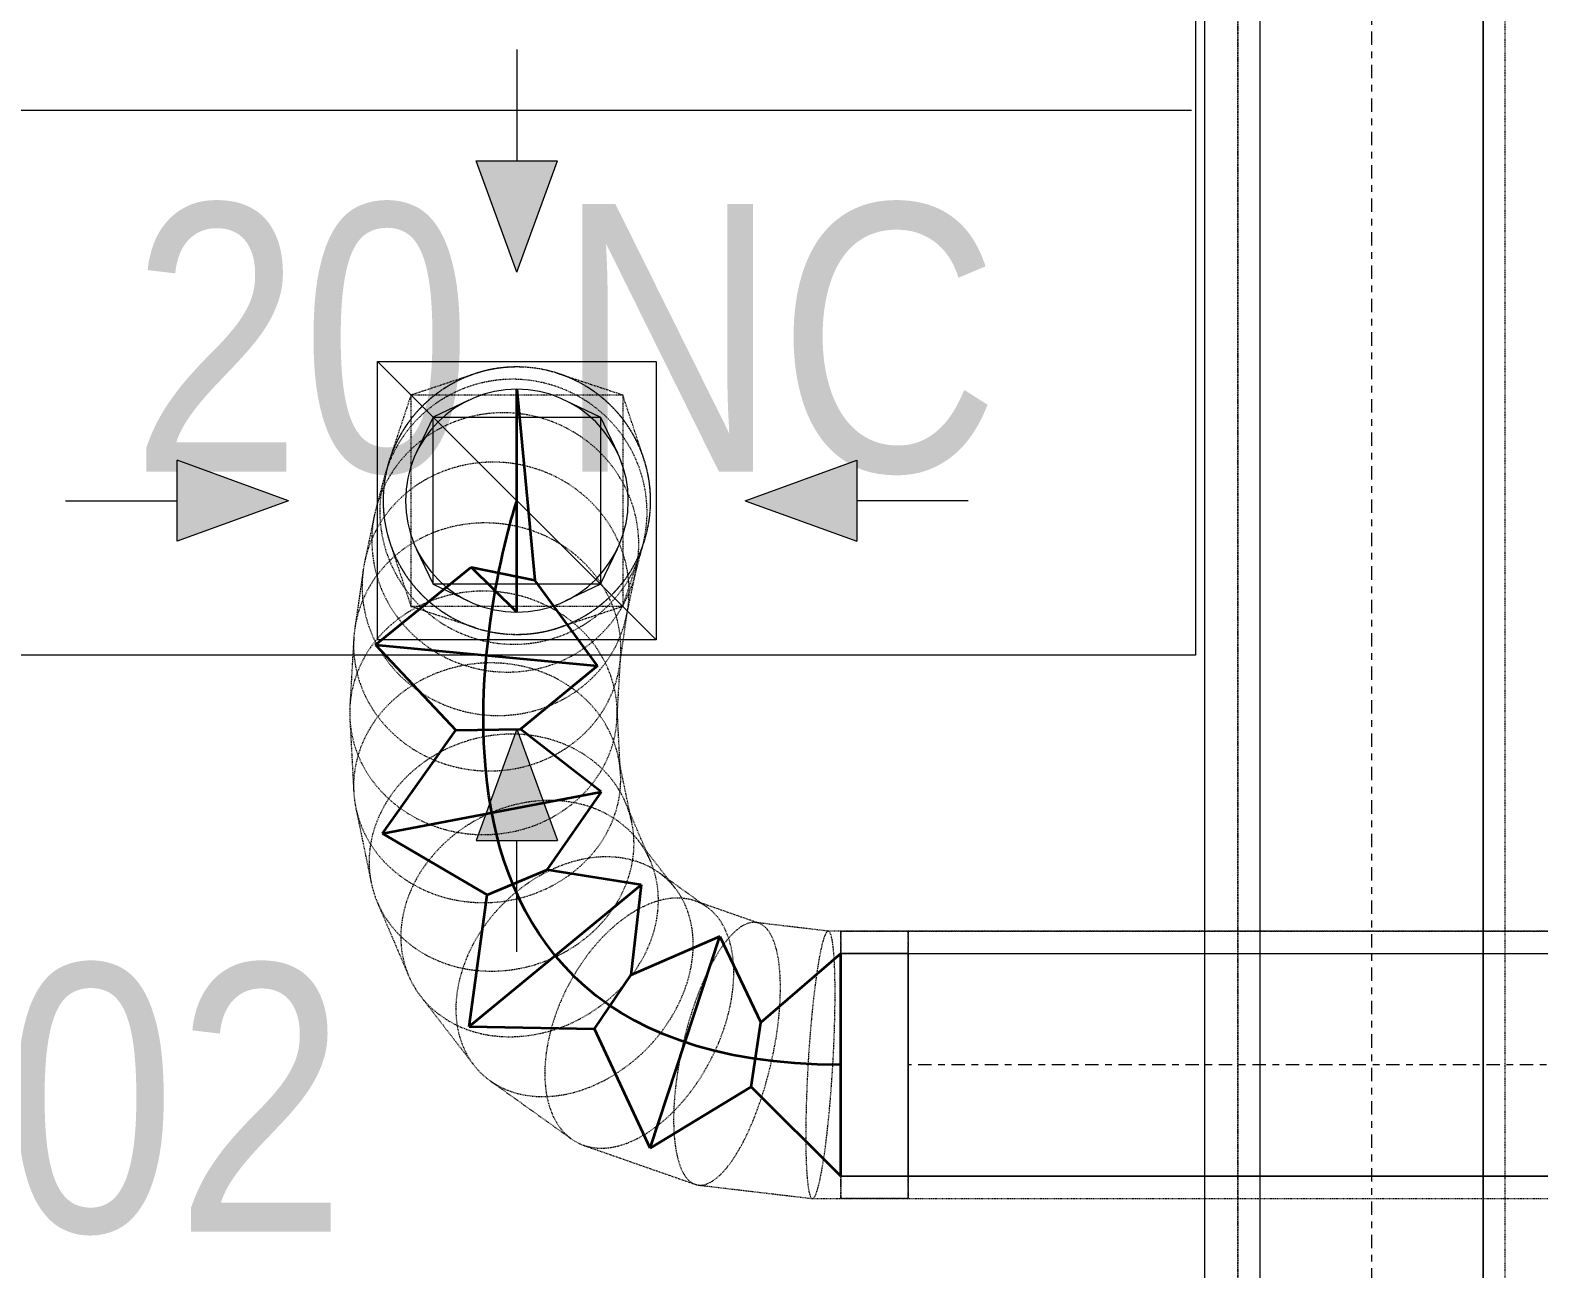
# Model space of a CAD drawing. Header units: inches. Extents: x -83664 to 20107, y -47222 to 19398.
# Drawn here: x -14384 to -13030, y -22028 to -20916 of the extents above; entities that cross this region are included whole.
import ezdxf

# ---------------------------------------------------------------- set-up
doc = ezdxf.new("R2010")
doc.units = ezdxf.units.IN
doc.header["$MEASUREMENT"] = 0
doc.linetypes.add('Center', pattern=[29.999999, 12, -6, 6, -6])
doc.linetypes.add('Hidden 0_50', pattern=[1.0584, 0.5292, -0.5292])
for name, color, linetype, lineweight, true_color in [('A-DETL', 7, 'Continuous', 18, 0x00a600), ('M-HVAC-DUCT', 7, 'Continuous', 9, 0xffe97f), ('M-HVAC-DUCT-PATT', 7, 'Continuous', 35, 0x007f00)]:
    doc.layers.add(name, color=color, linetype=linetype, lineweight=lineweight, true_color=true_color)
for name, color, linetype, lineweight in [('A-DETL-GENF', 7, 'Continuous', 9), ('G-ANNO-TEXT', 7, 'Continuous', 9), ('M-HVAC-CDFF', 7, 'Continuous', 9), ('M-HVAC-DUCT-CNTR', 7, 'Center', 9), ('M-HVAC-DUCT-IDEN', 7, 'Continuous', 18)]:
    doc.layers.add(name, color=color, linetype=linetype, lineweight=lineweight)
doc.styles.add('Arial Narrow_21', font='ARIALN.TTF', dxfattribs={"height": 240})

# ---------------------------------------------------------------- blocks, each defined once
blk = doc.blocks.new('GCE-AT-Return Air Rectangular Diffuser - 150x150-V71-FIRST FLOOR AC CONDITIONING LAYOUT - PART A')
at = {"layer": 'A-DETL-GENF', "true_color": 0xff00ff}
for points in [[(0, 205), (36.4, 305), (-36.4, 305)], [(-305, -36.4), (-205, 0), (-305, 36.4)], [(305, -36.4), (305, 36.4), (205, 0)], [(36.4, -305), (0, -205), (-36.4, -305)]]:
    blk.add_hatch(color=6, dxfattribs=at).paths.add_polyline_path(points)
at = {"layer": 'A-DETL-GENF', "color": 6, "true_color": 0xff00ff}
for p, q in [((0, 405), (0, 305)), ((0, 205), (-36.4, 305)), ((-36.4, 305), (36.4, 305)), ((0, 205), (36.4, 305)), ((-125, 125), (125, 125)), ((-125, -125), (-125, 125)), ((-125, 125), (125, -125)), ((125, 125), (125, -125)), ((-205, 0), (-305, 36.4)), ((-305, -36.4), (-305, 36.4)), ((205, 0), (305, 36.4)), ((305, 36.4), (305, -36.4)), ((405, 0), (305, 0)), ((-405, 0), (-305, 0)), ((-205, 0), (-305, -36.4)), ((205, 0), (305, -36.4)), ((125, -125), (-125, -125)), ((0, -205), (-36.4, -305)), ((0, -205), (36.4, -305)), ((-36.4, -305), (36.4, -305)), ((0, -405), (0, -305))]:
    blk.add_line(p, q, dxfattribs=at)
blk = doc.blocks.new('M_Rectangular to Round Transition - Angle - 45 Degree-7598639-FIRST FLOOR AC CONDITIONING LAYOUT - PART A')
at = {"layer": 'M-HVAC-DUCT', "color": 6, "true_color": 0xff00ff}
for p, q in [((137466.3, 77124.3), (137434.4, 77109)), ((137552.4, 77124.3), (137584.4, 77109)), ((137434.4, 77109), (137419.1, 77077.1)), ((137434.4, 77109), (137584.4, 77109)), ((137434.4, 76959), (137434.4, 77109)), ((137584.4, 77109), (137599.6, 77077.1)), ((137584.4, 77109), (137584.4, 76959)), ((137419.1, 76990.9), (137434.4, 76959)), ((137584.4, 76959), (137599.6, 76990.9)), ((137434.4, 76959), (137466.3, 76943.8)), ((137584.4, 76959), (137434.4, 76959)), ((137584.4, 76959), (137552.4, 76943.8))]:
    blk.add_line(p, q, dxfattribs=at)
for start, end in [(90, 180), (0, 90), (180, 270), (270, 0)]:
    blk.add_arc((137509.4, 77034), 100, start, end, dxfattribs=at)
blk = doc.blocks.new('M_Rectangular to Round Transition - Angle - 45 Degree-V62-FIRST FLOOR AC CONDITIONING LAYOUT - PART A')
at = {"layer": 'M-HVAC-DUCT', "color": 6, "true_color": 0xff00ff}
for p, q in [((0, 100), (60.4, 100)), ((60.4, 100), (0, 100)), ((0, 100), (0, -100)), ((0, -100), (0, 100)), ((60.4, 0), (60.4, 100)), ((60.4, 0), (60.4, 100)), ((60.4, -100), (60.4, 0)), ((60.4, -100), (60.4, 0)), ((0, -100), (60.4, -100)), ((60.4, -100), (0, -100))]:
    blk.add_line(p, q, dxfattribs=at)
blk = doc.blocks.new('TEMW-SMBZ-HO-BM-HVAC-00002_rvt-1-FIRST FLOOR AC CONDITIONING LAYOUT - PART A')
at = {"layer": 'M-HVAC-DUCT', "color": 30, "linetype": 'Hidden 0_50', "true_color": 0xff7f00}
for p, q in [((138156.4, 77755.1), (138156.4, 75993.5)), ((138156.4, 75993.5), (138156.4, 77755.1)), ((138396.4, 75993.5), (138396.4, 77755.1)), ((138396.4, 75993.5), (138396.4, 77755.1))]:
    blk.add_line(p, q, dxfattribs=at)
at = {"layer": 'M-HVAC-DUCT', "color": 30, "true_color": 0xff7f00}
for p, q in [((138176.4, 75993.5), (138176.4, 77755.1)), ((138176.4, 75993.5), (138176.4, 77755.1)), ((138376.4, 77755.1), (138376.4, 75993.5)), ((138376.4, 75993.5), (138376.4, 77755.1))]:
    blk.add_line(p, q, dxfattribs=at)
at = {"layer": 'M-HVAC-DUCT', "color": 6, "linetype": 'Hidden 0_50', "true_color": 0xff00ff}
for p, q in [((137414.4, 77129), (137471.7, 77148)), ((137547, 77148), (137604.4, 77129)), ((137414.4, 77129), (137395.4, 77071.7)), ((137414.4, 76939), (137414.4, 77129)), ((137414.4, 77129), (137604.4, 77129)), ((137623.3, 77071.7), (137604.4, 77129)), ((137604.4, 77129), (137604.4, 76939)), ((137394.6, 77069), (137391.5, 77059)), ((137390.3, 77054.8), (137383, 77027)), ((137381.6, 77021.4), (137372.8, 76979.2)), ((137395.4, 76996.4), (137414.4, 76939)), ((137604.4, 76939), (137623.3, 76996.4)), ((137621.1, 76989.1), (137624.1, 76999)), ((137615.1, 76966.1), (137622.3, 76993.4)), ((137371.6, 76972.3), (137363.9, 76919.1)), ((137607.8, 76930.6), (137616.4, 76971.6)), ((137471.7, 76920.1), (137414.4, 76939)), ((137604.4, 76939), (137414.4, 76939)), ((137604.4, 76939), (137547, 76920.1)), ((137601.7, 76886.4), (137609, 76937.5)), ((137363, 76910.4), (137359.5, 76849.4)), ((137599.2, 76837.7), (137602.6, 76895.1)), ((137602.4, 76789.1), (137599.3, 76848.8)), ((137359.5, 76838.3), (137363, 76772.6)), ((137612.6, 76745.1), (137600.6, 76803.3)), ((137364.8, 76758.4), (137378.7, 76691.2)), ((137629.5, 76710.2), (137607.1, 76762.6)), ((137651.6, 76686), (137618.6, 76728.7)), ((137680.2, 76669.1), (137637, 76700.1)), ((137384.1, 76673.7), (137412.2, 76607.7)), ((137726.6, 76654.8), (137669.3, 76674.8)), ((137788.9, 76647.7), (137723.7, 76655.4)), ((137800, 76647.7), (137788.8, 76647.7)), ((137800, 76407.7), (137800, 76647.7)), ((137800, 76407.7), (137800, 76647.7)), ((137860.4, 76647.7), (137800, 76647.7)), ((137800, 76647.7), (137860.4, 76647.7)), ((137800, 76647.7), (137800, 76527.7)), ((137800, 76647.7), (137800, 76527.7)), ((137860.4, 76647.7), (137860.4, 76407.7)), ((137860.4, 76407.7), (137860.4, 76647.7)), ((137860.4, 76647.7), (137860.4, 76407.7)), ((137860.4, 76407.7), (137860.4, 76647.7)), ((148951.4, 76647.7), (137860.4, 76647.7)), ((137860.4, 76647.7), (148951.4, 76647.7)), ((137423.1, 76589.2), (137470.7, 76527.6)), ((137800, 76527.7), (137800, 76407.7)), ((137800, 76527.7), (137800, 76407.7)), ((137485.3, 76513.5), (137558.3, 76461.2)), ((137569.2, 76455.5), (137669.3, 76420.5)), ((137672.2, 76419.8), (137774.6, 76407.7)), ((137774.7, 76407.7), (137800, 76407.7)), ((137860.4, 76407.7), (137800, 76407.7)), ((137800, 76407.7), (137860.4, 76407.7)), ((137860.4, 76407.7), (148951.4, 76407.7)), ((137860.4, 76407.7), (148951.4, 76407.7))]:
    blk.add_line(p, q, dxfattribs=at)
at = {"layer": 'M-HVAC-DUCT', "color": 6, "true_color": 0xff00ff}
for p, q in [((137860.4, 76427.7), (137860.4, 76627.7)), ((137860.4, 76627.7), (137860.4, 76427.7)), ((137860.4, 76627.7), (148951.4, 76627.7)), ((137860.4, 76627.7), (148951.4, 76627.7)), ((148951.4, 76427.7), (137860.4, 76427.7)), ((137860.4, 76427.7), (148951.4, 76427.7))]:
    blk.add_line(p, q, dxfattribs=at)
at = {"layer": 'M-HVAC-DUCT', "color": 6, "linetype": 'Hidden 0_50', "true_color": 0xff00ff}
for start, end in [(59.0656, 239.0656), (90, 180), (0, 90), (239.0656, 59.0656), (180, 270), (270, 0)]:
    blk.add_arc((137509.4, 77034), 120, start, end, dxfattribs=at)
for points in [[(137571, 77137), (137562.1, 77142.3), (137542.7, 77150.7), (137511.3, 77155.4), (137479.9, 77151.8), (137450.4, 77140.1), (137424.9, 77121.2), (137405.2, 77096.4), (137392.6, 77067.4), (137388, 77036), (137391.6, 77004.5), (137403.3, 76975.1), (137422.1, 76949.6), (137438.7, 76936.5), (137447.7, 76931.1)], [(137567.7, 77125.9), (137558.7, 77131.2), (137539.3, 77139.6), (137507.9, 77144.3), (137476.5, 77140.8), (137447.1, 77129.3), (137421.7, 77110.7), (137402.1, 77086.1), (137389.6, 77057.4), (137385, 77026.3), (137388.7, 76995.1), (137400.5, 76965.9), (137419.4, 76940.7), (137436, 76927.6), (137445, 76922.2)], [(137447.7, 76931.1), (137456.6, 76925.7), (137476, 76917.3), (137507.4, 76912.7), (137538.8, 76916.3), (137568.3, 76927.9), (137593.8, 76946.8), (137613.5, 76971.6), (137626.1, 77000.7), (137630.7, 77032.1), (137627.1, 77063.5), (137615.4, 77093), (137596.6, 77118.4), (137580, 77131.6), (137571, 77137)], [(137445, 76922.2), (137454, 76916.9), (137473.3, 76908.5), (137504.7, 76903.8), (137536.1, 76907.4), (137565.5, 76918.8), (137590.9, 76937.5), (137610.5, 76962), (137623, 76990.8), (137627.6, 77021.8), (137623.9, 77053), (137612.2, 77082.2), (137593.2, 77107.5), (137576.7, 77120.5), (137567.7, 77125.9)], [(137559.7, 77095.9), (137550.7, 77101.2), (137531.3, 77109.5), (137500, 77114.2), (137468.6, 77110.9), (137439.3, 77099.7), (137414, 77081.6), (137394.6, 77057.6), (137382.2, 77029.5), (137377.9, 76999.2), (137381.7, 76968.6), (137393.6, 76940), (137412.7, 76915.2), (137429.3, 76902.4), (137438.3, 76897.1)], [(137438.3, 76897.1), (137447.3, 76891.8), (137466.8, 76883.6), (137498.1, 76878.9), (137529.5, 76882.2), (137558.8, 76893.3), (137584, 76911.5), (137603.5, 76935.4), (137615.8, 76963.5), (137620.2, 76993.9), (137616.3, 77024.4), (137604.4, 77053), (137585.4, 77077.8), (137568.8, 77090.7), (137559.7, 77095.9)], [(137550.5, 77052.1), (137541.5, 77057.2), (137522, 77065.3), (137490.7, 77069.9), (137459.3, 77066.6), (137430, 77055.8), (137404.9, 77038), (137385.5, 77014.6), (137373.3, 76987.2), (137369.1, 76957.5), (137373.1, 76927.6), (137385.1, 76899.7), (137404.3, 76875.4), (137421, 76862.9), (137430, 76857.7)], [(137430, 76857.7), (137439.1, 76852.6), (137458.5, 76844.5), (137489.9, 76839.9), (137521.3, 76843.2), (137550.5, 76854.1), (137575.7, 76871.8), (137595, 76895.2), (137607.2, 76922.7), (137611.5, 76952.3), (137607.4, 76982.2), (137595.4, 77010.2), (137576.2, 77034.4), (137559.6, 77046.9), (137550.5, 77052.1)], [(137542.8, 76998.3), (137533.7, 77003.3), (137514.2, 77011), (137482.8, 77015.3), (137451.4, 77011.9), (137422.2, 77001.1), (137397.1, 76983.6), (137377.8, 76960.6), (137365.6, 76933.6), (137361.5, 76904.5), (137365.6, 76875.3), (137377.7, 76848), (137397, 76824.4), (137413.7, 76812.2), (137422.8, 76807.2)], [(137422.8, 76807.2), (137431.9, 76802.2), (137451.4, 76794.5), (137482.8, 76790.2), (137514.2, 76793.6), (137543.4, 76804.4), (137568.5, 76821.9), (137587.8, 76845), (137600, 76871.9), (137604.1, 76901), (137600, 76930.2), (137587.9, 76957.5), (137568.6, 76981.1), (137551.9, 76993.3), (137542.8, 76998.3)], [(137539.3, 76938.2), (137530.2, 76942.9), (137510.7, 76950.3), (137479.3, 76954.1), (137447.9, 76950.3), (137418.6, 76939.2), (137393.5, 76921.7), (137374.2, 76898.8), (137362.1, 76872.1), (137358, 76843.5), (137362.1, 76814.9), (137374.3, 76788.3), (137393.6, 76765.4), (137410.3, 76753.7), (137419.4, 76748.9)], [(137419.4, 76748.9), (137428.5, 76744.2), (137448, 76736.8), (137479.4, 76733.1), (137510.9, 76736.8), (137540.1, 76747.9), (137565.3, 76765.4), (137584.5, 76788.3), (137596.7, 76815), (137600.8, 76843.6), (137596.6, 76872.2), (137584.5, 76898.8), (137565.2, 76921.7), (137548.4, 76933.4), (137539.3, 76938.2)], [(137542.7, 76875.5), (137533.6, 76879.9), (137514.1, 76886.7), (137482.7, 76889.6), (137451.4, 76885.1), (137422.1, 76873.5), (137397, 76855.5), (137377.7, 76832.5), (137365.6, 76806), (137361.5, 76777.8), (137365.6, 76749.7), (137377.7, 76723.8), (137397, 76701.8), (137413.7, 76690.7), (137422.8, 76686.2)], [(137422.8, 76686.2), (137431.8, 76681.8), (137451.3, 76675), (137482.7, 76672.1), (137514.1, 76676.6), (137543.3, 76688.2), (137568.4, 76706.2), (137587.7, 76729.2), (137599.8, 76755.7), (137604, 76783.9), (137599.8, 76812), (137587.7, 76837.9), (137568.5, 76859.9), (137551.7, 76871), (137542.7, 76875.5)], [(137555.3, 76813.9), (137546.4, 76818), (137527.1, 76823.8), (137496, 76825.4), (137464.8, 76819.6), (137435.8, 76807), (137410.8, 76788.3), (137391.7, 76764.8), (137379.6, 76738.1), (137375.4, 76710.1), (137379.4, 76682.6), (137391.3, 76657.6), (137410.4, 76636.6), (137426.9, 76626.4), (137435.9, 76622.4)], [(137435.9, 76622.4), (137444.9, 76618.3), (137464.2, 76612.5), (137495.3, 76610.9), (137526.4, 76616.6), (137555.5, 76629.3), (137580.4, 76648), (137599.6, 76671.5), (137611.7, 76698.2), (137615.9, 76726.2), (137611.8, 76753.7), (137599.9, 76778.7), (137580.9, 76799.7), (137564.3, 76809.9), (137555.3, 76813.9)], [(137579.4, 76757.6), (137570.6, 76761), (137551.9, 76765.5), (137521.7, 76765), (137491.4, 76757.3), (137463.1, 76742.8), (137438.8, 76722.7), (137420, 76698.2), (137408.1, 76671.1), (137403.9, 76643.1), (137407.7, 76616.2), (137419.2, 76592.2), (137437.6, 76572.8), (137453.6, 76563.7), (137462.3, 76560.3)], [(137462.3, 76560.3), (137471, 76556.9), (137489.8, 76552.4), (137520, 76552.9), (137550.3, 76560.6), (137578.6, 76575.1), (137602.9, 76595.2), (137621.7, 76619.7), (137633.5, 76646.8), (137637.7, 76674.8), (137634, 76701.7), (137622.5, 76725.7), (137604.1, 76745.1), (137588.1, 76754.2), (137579.4, 76757.6)], [(137615.7, 76710.6), (137607.7, 76713), (137590.5, 76715.6), (137562.6, 76712), (137534.7, 76701.2), (137508.6, 76684), (137486, 76661.6), (137468.6, 76635.4), (137457.5, 76607.2), (137453.4, 76579), (137456.7, 76552.8), (137467.1, 76530.2), (137483.9, 76512.8), (137498.6, 76505.5), (137506.6, 76503)], [(137506.6, 76503), (137514.6, 76500.5), (137531.8, 76498), (137559.7, 76501.6), (137587.6, 76512.4), (137613.7, 76529.6), (137636.3, 76552), (137653.7, 76578.2), (137664.8, 76606.4), (137668.9, 76634.5), (137665.6, 76660.8), (137655.2, 76683.4), (137638.3, 76700.8), (137623.7, 76708.1), (137615.7, 76710.6)], [(137663.3, 76676.4), (137656.9, 76677.7), (137643.3, 76677.7), (137621.2, 76670), (137598.9, 76655.2), (137578, 76634.3), (137560, 76608.6), (137545.9, 76580), (137536.9, 76550.3), (137533.5, 76521.7), (137535.9, 76496.1), (137544, 76475.1), (137557.3, 76460.3), (137568.8, 76455.2), (137575.2, 76453.9)], [(137575.2, 76453.9), (137581.6, 76452.6), (137595.2, 76452.6), (137617.3, 76460.3), (137639.6, 76475.1), (137660.5, 76496.1), (137678.5, 76521.8), (137692.6, 76550.4), (137701.6, 76580), (137705, 76608.6), (137702.6, 76634.3), (137694.5, 76655.2), (137681.3, 76670.1), (137669.7, 76675.2), (137663.3, 76676.4)], [(137723.2, 76655.5), (137719.7, 76655.8), (137712, 76653.7), (137699.5, 76642.6), (137686.9, 76624.4), (137675.1, 76600.3), (137664.8, 76571.9), (137656.8, 76541.2), (137651.6, 76510.2), (137649.5, 76481.1), (137650.8, 76455.9), (137655.2, 76436.2), (137662.6, 76423.4), (137669.1, 76420.1), (137672.7, 76419.8)], [(137672.7, 76419.8), (137676.3, 76419.5), (137683.9, 76421.6), (137696.4, 76432.6), (137709, 76450.8), (137720.8, 76475), (137731.1, 76503.4), (137739.1, 76534.1), (137744.4, 76565), (137746.4, 76594.1), (137745.2, 76619.4), (137740.7, 76639.1), (137733.3, 76651.8), (137726.8, 76655.2), (137723.2, 76655.5)], [(137788.8, 76647.7), (137787.8, 76647.7), (137785.8, 76644.9), (137782.3, 76632.8), (137778.9, 76613.5), (137775.6, 76588.4), (137772.7, 76559.1), (137770.5, 76527.7), (137769.1, 76496.3), (137768.5, 76467), (137768.8, 76441.8), (137770, 76422.6), (137772, 76410.4), (137773.7, 76407.7), (137774.7, 76407.7)], [(137774.7, 76407.7), (137775.7, 76407.7), (137777.8, 76410.4), (137781.2, 76422.6), (137784.7, 76441.8), (137788, 76467), (137790.8, 76496.3), (137793.1, 76527.7), (137794.5, 76559.1), (137795.1, 76588.4), (137794.8, 76613.5), (137793.6, 76632.8), (137791.6, 76644.9), (137789.8, 76647.7), (137788.8, 76647.7)]]:
    blk.add_open_spline(points, degree=3, dxfattribs=at)
at = {"layer": 'M-HVAC-DUCT-CNTR', "color": 30, "true_color": 0xff7f00}
blk.add_line((138276.4, 77755.1), (138276.4, 75993.5), dxfattribs=at)
at = {"layer": 'M-HVAC-DUCT-CNTR', "color": 6, "true_color": 0xff00ff}
blk.add_line((148951.4, 76527.7), (137860.4, 76527.7), dxfattribs=at)
at = {"layer": 'M-HVAC-DUCT-CNTR', "color": 6, "linetype": 'Continuous', "lineweight": 35, "true_color": 0xff00ff}
blk.add_open_spline([(137800, 76527.7), (137341.4, 76527.7), (137509.4, 77034), (137509.4, 77034)], degree=3, dxfattribs=at)
at = {"layer": 'M-HVAC-DUCT-PATT', "color": 6, "true_color": 0xff00ff}
for p, q in [((137509.4, 76934), (137509.4, 77134)), ((137509.4, 77134), (137525.6, 76962.8)), ((137382.5, 76904.5), (137468.5, 76974.3)), ((137509.4, 76934), (137468.5, 76974.3)), ((137468.5, 76974.3), (137525.6, 76962.8)), ((137581.6, 76885.8), (137525.6, 76962.8)), ((137382.5, 76904.5), (137581.6, 76885.8)), ((137382.5, 76904.5), (137581.6, 76885.8)), ((137382.5, 76904.5), (137454.5, 76828)), ((137581.6, 76885.8), (137512.7, 76829.1)), ((137388.7, 76735.2), (137454.5, 76828)), ((137454.5, 76828), (137512.7, 76829.1)), ((137585.1, 76772.6), (137512.7, 76829.1)), ((137388.7, 76735.2), (137585.1, 76772.6)), ((137388.7, 76735.2), (137585.1, 76772.6)), ((137585.1, 76772.6), (137536.4, 76702.7)), ((137388.7, 76735.2), (137482.6, 76680.4)), ((137482.6, 76680.4), (137536.4, 76702.7)), ((137621, 76689.2), (137536.4, 76702.7)), ((137466.6, 76562.1), (137621, 76689.2)), ((137466.6, 76562.1), (137621, 76689.2)), ((137621, 76689.2), (137611.7, 76608.3)), ((137466.6, 76562.1), (137482.6, 76680.4)), ((137691.6, 76642.9), (137611.7, 76608.3)), ((137629.1, 76452.9), (137691.6, 76642.9)), ((137629.1, 76452.9), (137691.6, 76642.9)), ((137691.6, 76642.9), (137728.2, 76565.6)), ((137800, 76627.7), (137728.2, 76565.6)), ((137800, 76427.7), (137800, 76627.7)), ((137800, 76427.7), (137800, 76627.7)), ((137579, 76560.1), (137611.7, 76608.3)), ((137466.6, 76562.1), (137579, 76560.1)), ((137719.6, 76508), (137728.2, 76565.6)), ((137629.1, 76452.9), (137579, 76560.1)), ((137629.1, 76452.9), (137719.6, 76508)), ((137800, 76427.7), (137719.6, 76508))]:
    blk.add_line(p, q, dxfattribs=at)
at = {"layer": 'M-HVAC-CDFF', "color": 6, "linetype": 'Hidden 0_50', "lineweight": 9, "true_color": 0xff00ff}
blk.add_blockref('GCE-AT-Return Air Rectangular Diffuser - 150x150-V71-FIRST FLOOR AC CONDITIONING LAYOUT - PART A', (137509.4, 77034), dxfattribs=at)
at = {"layer": 'M-HVAC-DUCT', "color": 6, "linetype": 'Hidden 0_50', "lineweight": 9, "true_color": 0xff00ff}
blk.add_blockref('M_Rectangular to Round Transition - Angle - 45 Degree-7598639-FIRST FLOOR AC CONDITIONING LAYOUT - PART A', (0, 0), dxfattribs=at)
at = {"layer": 'M-HVAC-DUCT', "color": 6, "linetype": 'Hidden 0_50', "lineweight": 9, "true_color": 0xff00ff, "rotation": 180}
blk.add_blockref('M_Rectangular to Round Transition - Angle - 45 Degree-V62-FIRST FLOOR AC CONDITIONING LAYOUT - PART A', (137860.4, 76527.7), dxfattribs=at)
blk = doc.blocks.new('TEMW-SMBZ-HO-BM-HVAC-00002_rvt-2-FIRST FLOOR AC CONDITIONING LAYOUT - PART A')
at = {"layer": 'M-HVAC-DUCT', "color": 30, "linetype": 'Hidden 0_50', "true_color": 0xff7f00}
for p, q in [((138156.4, 77755.1), (138156.4, 75993.5)), ((138156.4, 75993.5), (138156.4, 77755.1)), ((138396.4, 75993.5), (138396.4, 77755.1)), ((138396.4, 75993.5), (138396.4, 77755.1))]:
    blk.add_line(p, q, dxfattribs=at)
at = {"layer": 'M-HVAC-DUCT', "color": 30, "true_color": 0xff7f00}
for p, q in [((138176.4, 75993.5), (138176.4, 77755.1)), ((138176.4, 75993.5), (138176.4, 77755.1)), ((138376.4, 77755.1), (138376.4, 75993.5)), ((138376.4, 75993.5), (138376.4, 77755.1))]:
    blk.add_line(p, q, dxfattribs=at)
at = {"layer": 'M-HVAC-DUCT', "color": 6, "linetype": 'Hidden 0_50', "true_color": 0xff00ff}
for p, q in [((137414.4, 77129), (137471.7, 77148)), ((137547, 77148), (137604.4, 77129)), ((137414.4, 77129), (137395.4, 77071.7)), ((137414.4, 76939), (137414.4, 77129)), ((137414.4, 77129), (137604.4, 77129)), ((137623.3, 77071.7), (137604.4, 77129)), ((137604.4, 77129), (137604.4, 76939)), ((137394.6, 77069), (137391.5, 77059)), ((137390.3, 77054.8), (137383, 77027)), ((137381.6, 77021.4), (137372.8, 76979.2)), ((137395.4, 76996.4), (137414.4, 76939)), ((137604.4, 76939), (137623.3, 76996.4)), ((137621.1, 76989.1), (137624.1, 76999)), ((137615.1, 76966.1), (137622.3, 76993.4)), ((137371.6, 76972.3), (137363.9, 76919.1)), ((137607.8, 76930.6), (137616.4, 76971.6)), ((137471.7, 76920.1), (137414.4, 76939)), ((137604.4, 76939), (137414.4, 76939)), ((137604.4, 76939), (137547, 76920.1)), ((137601.7, 76886.4), (137609, 76937.5)), ((137363, 76910.4), (137359.5, 76849.4)), ((137599.2, 76837.7), (137602.6, 76895.1)), ((137602.4, 76789.1), (137599.3, 76848.8)), ((137359.5, 76838.3), (137363, 76772.6)), ((137612.6, 76745.1), (137600.6, 76803.3)), ((137364.8, 76758.4), (137378.7, 76691.2)), ((137629.5, 76710.2), (137607.1, 76762.6)), ((137651.6, 76686), (137618.6, 76728.7)), ((137680.2, 76669.1), (137637, 76700.1)), ((137384.1, 76673.7), (137412.2, 76607.7)), ((137726.6, 76654.8), (137669.3, 76674.8)), ((137788.9, 76647.7), (137723.7, 76655.4)), ((137800, 76647.7), (137788.8, 76647.7)), ((137800, 76407.7), (137800, 76647.7)), ((137800, 76407.7), (137800, 76647.7)), ((137860.4, 76647.7), (137800, 76647.7)), ((137800, 76647.7), (137860.4, 76647.7)), ((137800, 76647.7), (137800, 76527.7)), ((137800, 76647.7), (137800, 76527.7)), ((137860.4, 76647.7), (137860.4, 76407.7)), ((137860.4, 76407.7), (137860.4, 76647.7)), ((137860.4, 76647.7), (137860.4, 76407.7)), ((137860.4, 76407.7), (137860.4, 76647.7)), ((148951.4, 76647.7), (137860.4, 76647.7)), ((137860.4, 76647.7), (148951.4, 76647.7)), ((137423.1, 76589.2), (137470.7, 76527.6)), ((137800, 76527.7), (137800, 76407.7)), ((137800, 76527.7), (137800, 76407.7)), ((137485.3, 76513.5), (137558.3, 76461.2)), ((137569.2, 76455.5), (137669.3, 76420.5)), ((137672.2, 76419.8), (137774.6, 76407.7)), ((137774.7, 76407.7), (137800, 76407.7)), ((137860.4, 76407.7), (137800, 76407.7)), ((137800, 76407.7), (137860.4, 76407.7)), ((137860.4, 76407.7), (148951.4, 76407.7)), ((137860.4, 76407.7), (148951.4, 76407.7))]:
    blk.add_line(p, q, dxfattribs=at)
at = {"layer": 'M-HVAC-DUCT', "color": 6, "true_color": 0xff00ff}
for p, q in [((137860.4, 76427.7), (137860.4, 76627.7)), ((137860.4, 76627.7), (137860.4, 76427.7)), ((137860.4, 76627.7), (148951.4, 76627.7)), ((137860.4, 76627.7), (148951.4, 76627.7)), ((148951.4, 76427.7), (137860.4, 76427.7)), ((137860.4, 76427.7), (148951.4, 76427.7))]:
    blk.add_line(p, q, dxfattribs=at)
at = {"layer": 'M-HVAC-DUCT', "color": 6, "linetype": 'Hidden 0_50', "true_color": 0xff00ff}
for start, end in [(59.0656, 239.0656), (90, 180), (0, 90), (239.0656, 59.0656), (180, 270), (270, 0)]:
    blk.add_arc((137509.4, 77034), 120, start, end, dxfattribs=at)
for points in [[(137571, 77137), (137562.1, 77142.3), (137542.7, 77150.7), (137511.3, 77155.4), (137479.9, 77151.8), (137450.4, 77140.1), (137424.9, 77121.2), (137405.2, 77096.4), (137392.6, 77067.4), (137388, 77036), (137391.6, 77004.5), (137403.3, 76975.1), (137422.1, 76949.6), (137438.7, 76936.5), (137447.7, 76931.1)], [(137567.7, 77125.9), (137558.7, 77131.2), (137539.3, 77139.6), (137507.9, 77144.3), (137476.5, 77140.8), (137447.1, 77129.3), (137421.7, 77110.7), (137402.1, 77086.1), (137389.6, 77057.4), (137385, 77026.3), (137388.7, 76995.1), (137400.5, 76965.9), (137419.4, 76940.7), (137436, 76927.6), (137445, 76922.2)], [(137447.7, 76931.1), (137456.6, 76925.7), (137476, 76917.3), (137507.4, 76912.7), (137538.8, 76916.3), (137568.3, 76927.9), (137593.8, 76946.8), (137613.5, 76971.6), (137626.1, 77000.7), (137630.7, 77032.1), (137627.1, 77063.5), (137615.4, 77093), (137596.6, 77118.4), (137580, 77131.6), (137571, 77137)], [(137445, 76922.2), (137454, 76916.9), (137473.3, 76908.5), (137504.7, 76903.8), (137536.1, 76907.4), (137565.5, 76918.8), (137590.9, 76937.5), (137610.5, 76962), (137623, 76990.8), (137627.6, 77021.8), (137623.9, 77053), (137612.2, 77082.2), (137593.2, 77107.5), (137576.7, 77120.5), (137567.7, 77125.9)], [(137559.7, 77095.9), (137550.7, 77101.2), (137531.3, 77109.5), (137500, 77114.2), (137468.6, 77110.9), (137439.3, 77099.7), (137414, 77081.6), (137394.6, 77057.6), (137382.2, 77029.5), (137377.9, 76999.2), (137381.7, 76968.6), (137393.6, 76940), (137412.7, 76915.2), (137429.3, 76902.4), (137438.3, 76897.1)], [(137438.3, 76897.1), (137447.3, 76891.8), (137466.8, 76883.6), (137498.1, 76878.9), (137529.5, 76882.2), (137558.8, 76893.3), (137584, 76911.5), (137603.5, 76935.4), (137615.8, 76963.5), (137620.2, 76993.9), (137616.3, 77024.4), (137604.4, 77053), (137585.4, 77077.8), (137568.8, 77090.7), (137559.7, 77095.9)], [(137550.5, 77052.1), (137541.5, 77057.2), (137522, 77065.3), (137490.7, 77069.9), (137459.3, 77066.6), (137430, 77055.8), (137404.9, 77038), (137385.5, 77014.6), (137373.3, 76987.2), (137369.1, 76957.5), (137373.1, 76927.6), (137385.1, 76899.7), (137404.3, 76875.4), (137421, 76862.9), (137430, 76857.7)], [(137430, 76857.7), (137439.1, 76852.6), (137458.5, 76844.5), (137489.9, 76839.9), (137521.3, 76843.2), (137550.5, 76854.1), (137575.7, 76871.8), (137595, 76895.2), (137607.2, 76922.7), (137611.5, 76952.3), (137607.4, 76982.2), (137595.4, 77010.2), (137576.2, 77034.4), (137559.6, 77046.9), (137550.5, 77052.1)], [(137542.8, 76998.3), (137533.7, 77003.3), (137514.2, 77011), (137482.8, 77015.3), (137451.4, 77011.9), (137422.2, 77001.1), (137397.1, 76983.6), (137377.8, 76960.6), (137365.6, 76933.6), (137361.5, 76904.5), (137365.6, 76875.3), (137377.7, 76848), (137397, 76824.4), (137413.7, 76812.2), (137422.8, 76807.2)], [(137422.8, 76807.2), (137431.9, 76802.2), (137451.4, 76794.5), (137482.8, 76790.2), (137514.2, 76793.6), (137543.4, 76804.4), (137568.5, 76821.9), (137587.8, 76845), (137600, 76871.9), (137604.1, 76901), (137600, 76930.2), (137587.9, 76957.5), (137568.6, 76981.1), (137551.9, 76993.3), (137542.8, 76998.3)], [(137539.3, 76938.2), (137530.2, 76942.9), (137510.7, 76950.3), (137479.3, 76954.1), (137447.9, 76950.3), (137418.6, 76939.2), (137393.5, 76921.7), (137374.2, 76898.8), (137362.1, 76872.1), (137358, 76843.5), (137362.1, 76814.9), (137374.3, 76788.3), (137393.6, 76765.4), (137410.3, 76753.7), (137419.4, 76748.9)], [(137419.4, 76748.9), (137428.5, 76744.2), (137448, 76736.8), (137479.4, 76733.1), (137510.9, 76736.8), (137540.1, 76747.9), (137565.3, 76765.4), (137584.5, 76788.3), (137596.7, 76815), (137600.8, 76843.6), (137596.6, 76872.2), (137584.5, 76898.8), (137565.2, 76921.7), (137548.4, 76933.4), (137539.3, 76938.2)], [(137542.7, 76875.5), (137533.6, 76879.9), (137514.1, 76886.7), (137482.7, 76889.6), (137451.4, 76885.1), (137422.1, 76873.5), (137397, 76855.5), (137377.7, 76832.5), (137365.6, 76806), (137361.5, 76777.8), (137365.6, 76749.7), (137377.7, 76723.8), (137397, 76701.8), (137413.7, 76690.7), (137422.8, 76686.2)], [(137422.8, 76686.2), (137431.8, 76681.8), (137451.3, 76675), (137482.7, 76672.1), (137514.1, 76676.6), (137543.3, 76688.2), (137568.4, 76706.2), (137587.7, 76729.2), (137599.8, 76755.7), (137604, 76783.9), (137599.8, 76812), (137587.7, 76837.9), (137568.5, 76859.9), (137551.7, 76871), (137542.7, 76875.5)], [(137555.3, 76813.9), (137546.4, 76818), (137527.1, 76823.8), (137496, 76825.4), (137464.8, 76819.6), (137435.8, 76807), (137410.8, 76788.3), (137391.7, 76764.8), (137379.6, 76738.1), (137375.4, 76710.1), (137379.4, 76682.6), (137391.3, 76657.6), (137410.4, 76636.6), (137426.9, 76626.4), (137435.9, 76622.4)], [(137435.9, 76622.4), (137444.9, 76618.3), (137464.2, 76612.5), (137495.3, 76610.9), (137526.4, 76616.6), (137555.5, 76629.3), (137580.4, 76648), (137599.6, 76671.5), (137611.7, 76698.2), (137615.9, 76726.2), (137611.8, 76753.7), (137599.9, 76778.7), (137580.9, 76799.7), (137564.3, 76809.9), (137555.3, 76813.9)], [(137579.4, 76757.6), (137570.6, 76761), (137551.9, 76765.5), (137521.7, 76765), (137491.4, 76757.3), (137463.1, 76742.8), (137438.8, 76722.7), (137420, 76698.2), (137408.1, 76671.1), (137403.9, 76643.1), (137407.7, 76616.2), (137419.2, 76592.2), (137437.6, 76572.8), (137453.6, 76563.7), (137462.3, 76560.3)], [(137462.3, 76560.3), (137471, 76556.9), (137489.8, 76552.4), (137520, 76552.9), (137550.3, 76560.6), (137578.6, 76575.1), (137602.9, 76595.2), (137621.7, 76619.7), (137633.5, 76646.8), (137637.7, 76674.8), (137634, 76701.7), (137622.5, 76725.7), (137604.1, 76745.1), (137588.1, 76754.2), (137579.4, 76757.6)], [(137615.7, 76710.6), (137607.7, 76713), (137590.5, 76715.6), (137562.6, 76712), (137534.7, 76701.2), (137508.6, 76684), (137486, 76661.6), (137468.6, 76635.4), (137457.5, 76607.2), (137453.4, 76579), (137456.7, 76552.8), (137467.1, 76530.2), (137483.9, 76512.8), (137498.6, 76505.5), (137506.6, 76503)], [(137506.6, 76503), (137514.6, 76500.5), (137531.8, 76498), (137559.7, 76501.6), (137587.6, 76512.4), (137613.7, 76529.6), (137636.3, 76552), (137653.7, 76578.2), (137664.8, 76606.4), (137668.9, 76634.5), (137665.6, 76660.8), (137655.2, 76683.4), (137638.3, 76700.8), (137623.7, 76708.1), (137615.7, 76710.6)], [(137663.3, 76676.4), (137656.9, 76677.7), (137643.3, 76677.7), (137621.2, 76670), (137598.9, 76655.2), (137578, 76634.3), (137560, 76608.6), (137545.9, 76580), (137536.9, 76550.3), (137533.5, 76521.7), (137535.9, 76496.1), (137544, 76475.1), (137557.3, 76460.3), (137568.8, 76455.2), (137575.2, 76453.9)], [(137575.2, 76453.9), (137581.6, 76452.6), (137595.2, 76452.6), (137617.3, 76460.3), (137639.6, 76475.1), (137660.5, 76496.1), (137678.5, 76521.8), (137692.6, 76550.4), (137701.6, 76580), (137705, 76608.6), (137702.6, 76634.3), (137694.5, 76655.2), (137681.3, 76670.1), (137669.7, 76675.2), (137663.3, 76676.4)], [(137723.2, 76655.5), (137719.7, 76655.8), (137712, 76653.7), (137699.5, 76642.6), (137686.9, 76624.4), (137675.1, 76600.3), (137664.8, 76571.9), (137656.8, 76541.2), (137651.6, 76510.2), (137649.5, 76481.1), (137650.8, 76455.9), (137655.2, 76436.2), (137662.6, 76423.4), (137669.1, 76420.1), (137672.7, 76419.8)], [(137672.7, 76419.8), (137676.3, 76419.5), (137683.9, 76421.6), (137696.4, 76432.6), (137709, 76450.8), (137720.8, 76475), (137731.1, 76503.4), (137739.1, 76534.1), (137744.4, 76565), (137746.4, 76594.1), (137745.2, 76619.4), (137740.7, 76639.1), (137733.3, 76651.8), (137726.8, 76655.2), (137723.2, 76655.5)], [(137788.8, 76647.7), (137787.8, 76647.7), (137785.8, 76644.9), (137782.3, 76632.8), (137778.9, 76613.5), (137775.6, 76588.4), (137772.7, 76559.1), (137770.5, 76527.7), (137769.1, 76496.3), (137768.5, 76467), (137768.8, 76441.8), (137770, 76422.6), (137772, 76410.4), (137773.7, 76407.7), (137774.7, 76407.7)], [(137774.7, 76407.7), (137775.7, 76407.7), (137777.8, 76410.4), (137781.2, 76422.6), (137784.7, 76441.8), (137788, 76467), (137790.8, 76496.3), (137793.1, 76527.7), (137794.5, 76559.1), (137795.1, 76588.4), (137794.8, 76613.5), (137793.6, 76632.8), (137791.6, 76644.9), (137789.8, 76647.7), (137788.8, 76647.7)]]:
    blk.add_open_spline(points, degree=3, dxfattribs=at)
at = {"layer": 'M-HVAC-DUCT-CNTR', "color": 30, "true_color": 0xff7f00}
blk.add_line((138276.4, 77755.1), (138276.4, 75993.5), dxfattribs=at)
at = {"layer": 'M-HVAC-DUCT-CNTR', "color": 6, "true_color": 0xff00ff}
blk.add_line((148951.4, 76527.7), (137860.4, 76527.7), dxfattribs=at)
at = {"layer": 'M-HVAC-DUCT-CNTR', "color": 6, "linetype": 'Continuous', "lineweight": 35, "true_color": 0xff00ff}
blk.add_open_spline([(137800, 76527.7), (137341.4, 76527.7), (137509.4, 77034), (137509.4, 77034)], degree=3, dxfattribs=at)
at = {"layer": 'M-HVAC-DUCT-PATT', "color": 6, "true_color": 0xff00ff}
for p, q in [((137509.4, 76934), (137509.4, 77134)), ((137509.4, 77134), (137525.6, 76962.8)), ((137382.5, 76904.5), (137468.5, 76974.3)), ((137509.4, 76934), (137468.5, 76974.3)), ((137468.5, 76974.3), (137525.6, 76962.8)), ((137581.6, 76885.8), (137525.6, 76962.8)), ((137382.5, 76904.5), (137581.6, 76885.8)), ((137382.5, 76904.5), (137581.6, 76885.8)), ((137382.5, 76904.5), (137454.5, 76828)), ((137581.6, 76885.8), (137512.7, 76829.1)), ((137388.7, 76735.2), (137454.5, 76828)), ((137454.5, 76828), (137512.7, 76829.1)), ((137585.1, 76772.6), (137512.7, 76829.1)), ((137388.7, 76735.2), (137585.1, 76772.6)), ((137388.7, 76735.2), (137585.1, 76772.6)), ((137585.1, 76772.6), (137536.4, 76702.7)), ((137388.7, 76735.2), (137482.6, 76680.4)), ((137482.6, 76680.4), (137536.4, 76702.7)), ((137621, 76689.2), (137536.4, 76702.7)), ((137466.6, 76562.1), (137621, 76689.2)), ((137466.6, 76562.1), (137621, 76689.2)), ((137621, 76689.2), (137611.7, 76608.3)), ((137466.6, 76562.1), (137482.6, 76680.4)), ((137691.6, 76642.9), (137611.7, 76608.3)), ((137629.1, 76452.9), (137691.6, 76642.9)), ((137629.1, 76452.9), (137691.6, 76642.9)), ((137691.6, 76642.9), (137728.2, 76565.6)), ((137800, 76627.7), (137728.2, 76565.6)), ((137800, 76427.7), (137800, 76627.7)), ((137800, 76427.7), (137800, 76627.7)), ((137579, 76560.1), (137611.7, 76608.3)), ((137466.6, 76562.1), (137579, 76560.1)), ((137719.6, 76508), (137728.2, 76565.6)), ((137629.1, 76452.9), (137579, 76560.1)), ((137629.1, 76452.9), (137719.6, 76508)), ((137800, 76427.7), (137719.6, 76508))]:
    blk.add_line(p, q, dxfattribs=at)
at = {"layer": 'M-HVAC-CDFF', "color": 6, "linetype": 'Hidden 0_50', "lineweight": 9, "true_color": 0xff00ff}
blk.add_blockref('GCE-AT-Return Air Rectangular Diffuser - 150x150-V71-FIRST FLOOR AC CONDITIONING LAYOUT - PART A', (137509.4, 77034), dxfattribs=at)
at = {"layer": 'M-HVAC-DUCT', "color": 6, "linetype": 'Hidden 0_50', "lineweight": 9, "true_color": 0xff00ff}
blk.add_blockref('M_Rectangular to Round Transition - Angle - 45 Degree-7598639-FIRST FLOOR AC CONDITIONING LAYOUT - PART A', (0, 0), dxfattribs=at)
at = {"layer": 'M-HVAC-DUCT', "color": 6, "linetype": 'Hidden 0_50', "lineweight": 9, "true_color": 0xff00ff, "rotation": 180}
blk.add_blockref('M_Rectangular to Round Transition - Angle - 45 Degree-V62-FIRST FLOOR AC CONDITIONING LAYOUT - PART A', (137860.4, 76527.7), dxfattribs=at)

msp = doc.modelspace()

# ---------------------------------------------------------------- linework, layer by layer
at = {"layer": 'A-DETL', "color": 7, "lineweight": 9}
msp.add_line((-15622, -20987.8), (-13342, -20987.8), dxfattribs=at)
at = {"layer": 'G-ANNO-TEXT', "flags": 128}
msp.add_lwpolyline([(-15621.2, -20492.8), (-13338.2, -20492.8), (-13338.2, -21476.8), (-15621.2, -21476.8)], close=True, dxfattribs=at)
at = {"layer": 'M-HVAC-DUCT-IDEN', "lineweight": 9}
msp.add_line((-13330.3, -20467.2), (-13330.3, -22450.5), dxfattribs=at)

# ---------------------------------------------------------------- block references
at = {"lineweight": 5}
for name in ['TEMW-SMBZ-HO-BM-HVAC-00002_rvt-1-FIRST FLOOR AC CONDITIONING LAYOUT - PART A', 'TEMW-SMBZ-HO-BM-HVAC-00002_rvt-2-FIRST FLOOR AC CONDITIONING LAYOUT - PART A']:
    msp.add_blockref(name, (-151456.7, -98372.2), dxfattribs=at)

# ---------------------------------------------------------------- texts
at = {"layer": 'G-ANNO-TEXT', "char_height": 240, "attachment_point": 1, "style": 'Arial Narrow_21'}
for s, insert, width in [('RD-02      20 NC', (-15546.2, -21072), 2573.417), ('RD-02', (-14894.6, -21754.3), 1010.126)]:
    msp.add_mtext(s, dxfattribs=dict(at, insert=insert, width=width))

doc.saveas('drawing.dxf')
